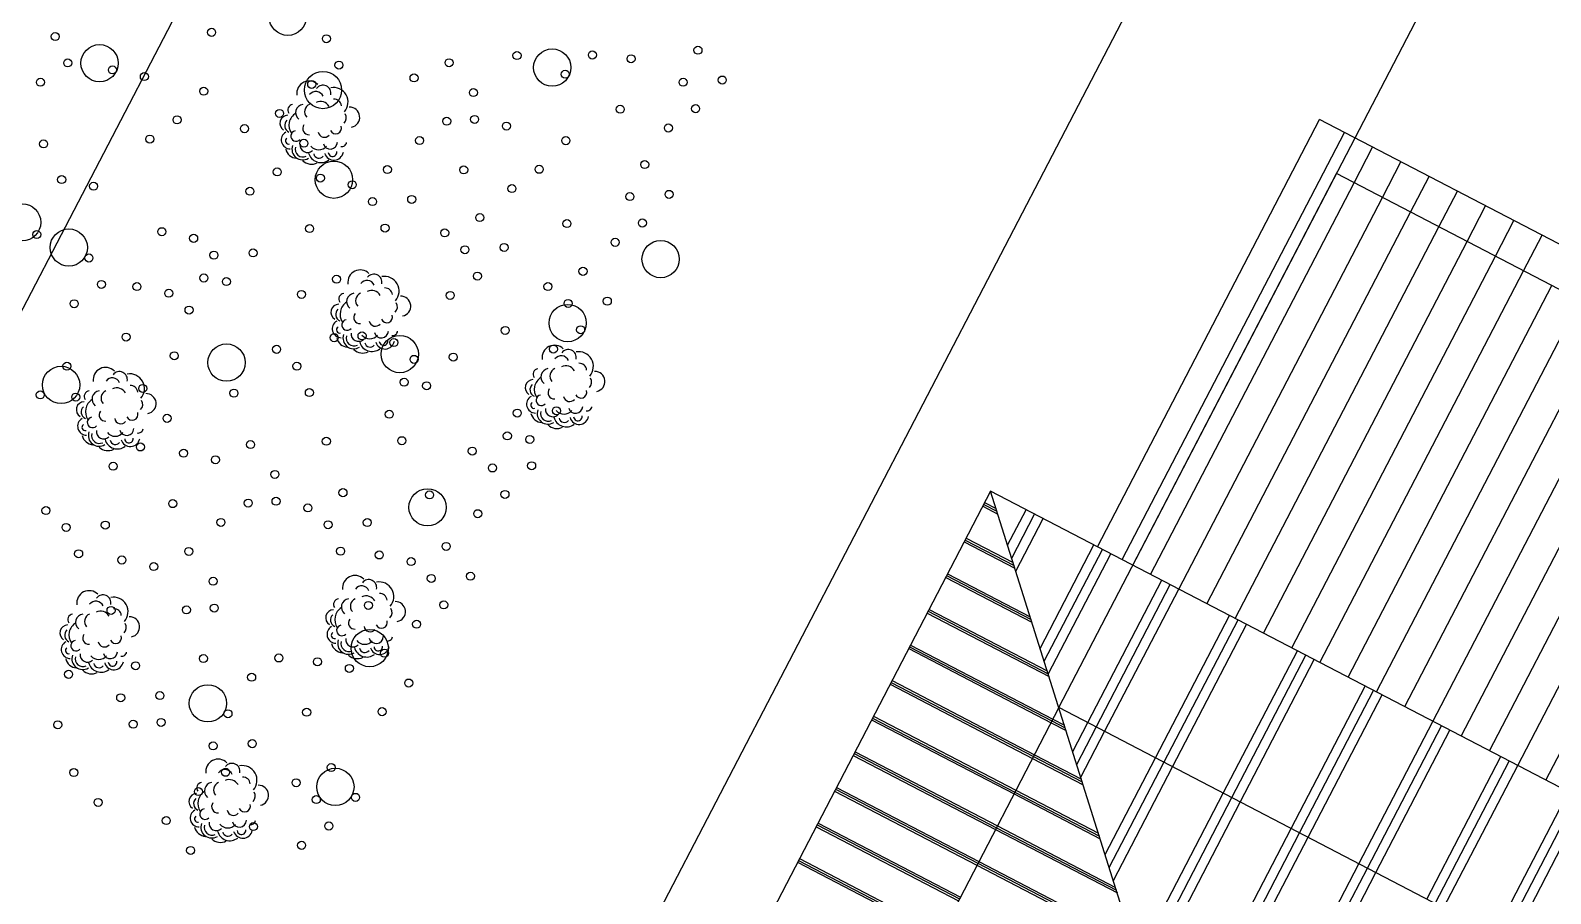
# Model space of a CAD drawing. Extents: x 3907.4 to 3911.57, y -3054.42 to -3053.7.
# Drawn here: x 3907.64938 to 3907.68727, y -3053.9446 to -3053.92309 of the extents above; entities that cross this region are included whole.
import ezdxf

# ---------------------------------------------------------------- set-up
doc = ezdxf.new("R2010")
doc.units = 0
doc.header["$LTSCALE"] = 2
doc.header["$MEASUREMENT"] = 0
doc.linetypes.add('ACAD_ISO03W100', pattern=[30, 12, -18])
for name, color, linetype in [('AĞAÇ', 9, 'CONTINUOUS'), ('MB', 11, 'CONTINUOUS'), ('TERTUVAR', 2, 'CONTINUOUS'), ('ÇATI', 7, 'CONTINUOUS'), ('ÇATI TARAMA', 9, 'CONTINUOUS'), ('ÖLÇÜ İZİ', 9, 'CONTINUOUS')]:
    doc.layers.add(name, color=color, linetype=linetype)

msp = doc.modelspace()

# ---------------------------------------------------------------- linework, layer by layer
at = {"layer": 'AĞAÇ'}
for centre, radius in [((3907.655793400916, -3053.922753848287), 0.0004644959488353916), ((3907.65389268485, -3053.92314066357), 0.0001000721379802699), ((3907.649995010916, -3053.923244663408), 0.0001000721379802699), ((3907.651099794593, -3053.923909510333), 0.0004644959488353916), ((3907.656755386291, -3053.923299267798), 0.0001000721379802699), ((3907.650306979464, -3053.923903021118), 0.0001000721379802699), ((3907.659813675466, -3053.923897848238), 0.0001000721379802699), ((3907.661505822917, -3053.923719066765), 0.0001000721379802699), ((3907.662383824312, -3053.924017909512), 0.0004644959488353916), ((3907.663386144722, -3053.923704931815), 0.0001000721379802699), ((3907.664348683404, -3053.923799702111), 0.0001000721379802699), ((3907.666017281299, -3053.923585241986), 0.0001000721379802699), ((3907.651423098156, -3053.924077675491), 0.0001000721379802699), ((3907.652217311403, -3053.924242738378), 0.0001000721379802699), ((3907.656670218574, -3053.924579199023), 0.0004644959488353916), ((3907.657067354839, -3053.923957625508), 0.0001000721379802699), ((3907.658939290818, -3053.924277371251), 0.0001000721379802699), ((3907.662707127875, -3053.92418607467), 0.0001000721379802699), ((3907.649627962617, -3053.924384163974), 0.0001000721379802699), ((3907.65369776939, -3053.924606902495), 0.0001000721379802699), ((3907.656388337991, -3053.924438768363), 0.0001000721379802699), ((3907.660419748805, -3053.924641535367), 0.0001000721379802699), ((3907.665646619319, -3053.924384620936), 0.0001000721379802699), ((3907.666623354639, -3053.924328929115), 0.0001000721379802699), ((3907.664078266062, -3053.925057113597), 0.0001000721379802699), ((3907.665958587867, -3053.925042978646), 0.0001000721379802699), ((3907.653033002618, -3053.925320952026), 0.0001000721379802699), ((3907.655587349191, -3053.925161320159), 0.0001000721379802699), ((3907.659754982033, -3053.925355584899), 0.0001000721379802699), ((3907.66044875857, -3053.925310559554), 0.0001000721379802699), ((3907.652353985771, -3053.925802094881), 0.0001000721379802699), ((3907.654712964543, -3053.925540843171), 0.0001000721379802699), ((3907.661242971817, -3053.925475622442), 0.0001000721379802699), ((3907.66527957102, -3053.925524121501), 0.0001000721379802699), ((3907.649704817929, -3053.925921459808), 0.0001000721379802699), ((3907.656193422531, -3053.925905007288), 0.0001000721379802699), ((3907.659075965186, -3053.925836727754), 0.0001000721379802699), ((3907.662723429805, -3053.925839786558), 0.0001000721379802699), ((3907.656942329031, -3053.926813238989), 0.0004644959488353916), ((3907.658274976386, -3053.92655927955), 0.0001000721379802699), ((3907.660178341228, -3053.92656797104), 0.0001000721379802699), ((3907.662058663033, -3053.92655383609), 0.0001000721379802699), ((3907.66468979961, -3053.92643414626), 0.0001000721379802699), ((3907.650156169848, -3053.926810163712), 0.0001000721379802699), ((3907.655528655759, -3053.92661905682), 0.0001000721379802699), ((3907.656606378491, -3053.926773739675), 0.0001000721379802699), ((3907.657400591738, -3053.926938802562), 0.0001000721379802699), ((3907.650950383095, -3053.926975226599), 0.0001000721379802699), ((3907.654849638911, -3053.927100199674), 0.0001000721379802699), ((3907.658881049726, -3053.927302966679), 0.0001000721379802699), ((3907.661379646185, -3053.927034978945), 0.0001000721379802699), ((3907.66431913763, -3053.927233525211), 0.0001000721379802699), ((3907.66529587295, -3053.92717783339), 0.0001000721379802699), ((3907.649171140234, -3053.927875245491), 0.0004644959488353916), ((3907.657904314406, -3053.9273586585), 0.0001000721379802699), ((3907.656335961149, -3053.928031151161), 0.0001000721379802699), ((3907.658216282954, -3053.928017016211), 0.0001000721379802699), ((3907.660578657385, -3053.927757530741), 0.0001000721379802699), ((3907.662750784373, -3053.927906017871), 0.0001000721379802699), ((3907.664631106178, -3053.927891882921), 0.0001000721379802699), ((3907.649537045381, -3053.928178369793), 0.0001000721379802699), ((3907.650334117005, -3053.9285027659), 0.0004644959488353916), ((3907.652651822988, -3053.928108268505), 0.0001000721379802699), ((3907.653446036235, -3053.928273331393), 0.0001000721379802699), ((3907.659704272738, -3053.928137053753), 0.0001000721379802699), ((3907.66395208933, -3053.928373025776), 0.0001000721379802699), ((3907.66508624182, -3053.928791694458), 0.0004644959488353916), ((3907.650834981296, -3053.928763288618), 0.0001000721379802699), ((3907.653949758903, -3053.92869318733), 0.0001000721379802699), ((3907.654926494224, -3053.928637495509), 0.0001000721379802699), ((3907.660207995405, -3053.928556909691), 0.0001000721379802699), ((3907.661184730725, -3053.92850121787), 0.0001000721379802699), ((3907.660519963953, -3053.929215267401), 0.0001000721379802699), ((3907.663151100531, -3053.929095577572), 0.0001000721379802699), ((3907.651146949844, -3053.929421646328), 0.0001000721379802699), ((3907.652032698522, -3053.929476474586), 0.0001000721379802699), ((3907.653701296417, -3053.929262014461), 0.0001000721379802699), ((3907.654261727451, -3053.92935154504), 0.0001000721379802699), ((3907.657008048078, -3053.929291767771), 0.0001000721379802699), ((3907.662276715882, -3053.929475100585), 0.0001000721379802699), ((3907.650467932997, -3053.929902789183), 0.0001000721379802699), ((3907.652826911769, -3053.929641537473), 0.0001000721379802699), ((3907.65613366343, -3053.929671290784), 0.0001000721379802699), ((3907.659840947106, -3053.929696410256), 0.0001000721379802699), ((3907.66278043855, -3053.929894956522), 0.0001000721379802699), ((3907.663757173871, -3053.929839264702), 0.0001000721379802699), ((3907.653330634437, -3053.930061393411), 0.0001000721379802699), ((3907.662769103536, -3053.930385149075), 0.0004644959488353916), ((3907.65176228118, -3053.930733886072), 0.0001000721379802699), ((3907.656949354646, -3053.930749504431), 0.0001000721379802699), ((3907.657643131183, -3053.930704479087), 0.0001000721379802699), ((3907.661212085293, -3053.930567449183), 0.0001000721379802699), ((3907.663092407098, -3053.930553314233), 0.0001000721379802699), ((3907.654265185504, -3053.931369534379), 0.0004644959488353916), ((3907.655514538964, -3053.931039496864), 0.0001000721379802699), ((3907.658583773043, -3053.931158794662), 0.0004644959488353916), ((3907.65843734443, -3053.930869541975), 0.0001000721379802699), ((3907.662413390251, -3053.931034457088), 0.0001000721379802699), ((3907.650287244419, -3053.931460532379), 0.0001000721379802699), ((3907.652963586138, -3053.931200893976), 0.0001000721379802699), ((3907.656018261632, -3053.931459352802), 0.0001000721379802699), ((3907.658941067098, -3053.931289397912), 0.0001000721379802699), ((3907.659917802418, -3053.931233706091), 0.0001000721379802699), ((3907.650142321177, -3053.931926285867), 0.0004644959488353916), ((3907.658692604612, -3053.931858225043), 0.0001000721379802699), ((3907.649622477647, -3053.93217458191), 0.0001000721379802699), ((3907.650508226324, -3053.932229410168), 0.0001000721379802699), ((3907.65217682422, -3053.932014950043), 0.0001000721379802699), ((3907.654449908375, -3053.932131845463), 0.0001000721379802699), ((3907.65633023018, -3053.932117710513), 0.0001000721379802699), ((3907.659253035646, -3053.931947755622), 0.0001000721379802699), ((3907.661513510243, -3053.932627444743), 0.0001000721379802699), ((3907.662490245563, -3053.932571752922), 0.0001000721379802699), ((3907.65278289756, -3053.932758637172), 0.0001000721379802699), ((3907.658321942631, -3053.932657603993), 0.0001000721379802699), ((3907.656753589374, -3053.933330096654), 0.0001000721379802699), ((3907.658633911179, -3053.933315961703), 0.0001000721379802699), ((3907.661265047756, -3053.933196271874), 0.0001000721379802699), ((3907.66182547879, -3053.933285802454), 0.0001000721379802699), ((3907.652118130787, -3053.933472686704), 0.0001000721379802699), ((3907.653195853519, -3053.933627369559), 0.0001000721379802699), ((3907.654864451415, -3053.933412909434), 0.0001000721379802699), ((3907.660390663109, -3053.933575794887), 0.0001000721379802699), ((3907.65143911394, -3053.933953829559), 0.0001000721379802699), ((3907.653990066766, -3053.933792432446), 0.0001000721379802699), ((3907.655470524754, -3053.934156596563), 0.0001000721379802699), ((3907.660894385776, -3053.933995650824), 0.0001000721379802699), ((3907.661871121096, -3053.933939959003), 0.0001000721379802699), ((3907.652925436177, -3053.934884781045), 0.0001000721379802699), ((3907.654805757982, -3053.934870646095), 0.0001000721379802699), ((3907.655499534519, -3053.93482562075), 0.0001000721379802699), ((3907.657168132414, -3053.934611160625), 0.0001000721379802699), ((3907.659275622867, -3053.93497694721), 0.0004644959488353916), ((3907.659326032519, -3053.934668143485), 0.0001000721379802699), ((3907.661206354324, -3053.934654008535), 0.0001000721379802699), ((3907.649763740492, -3053.935055904367), 0.0001000721379802699), ((3907.656293747766, -3053.934990683637), 0.0001000721379802699), ((3907.660527337477, -3053.93513515139), 0.0001000721379802699), ((3907.65026746316, -3053.935475760305), 0.0001000721379802699), ((3907.65124419848, -3053.935420068484), 0.0001000721379802699), ((3907.654126741135, -3053.935351788949), 0.0001000721379802699), ((3907.656797470434, -3053.935410539575), 0.0001000721379802699), ((3907.657774205754, -3053.935354847754), 0.0001000721379802699), ((3907.659740575559, -3053.935949207456), 0.0001000721379802699), ((3907.650579431708, -3053.936134118015), 0.0001000721379802699), ((3907.65165715444, -3053.936288800871), 0.0001000721379802699), ((3907.653325752335, -3053.936074340745), 0.0001000721379802699), ((3907.657109438981, -3053.936068897285), 0.0001000721379802699), ((3907.658071977664, -3053.936163667582), 0.0001000721379802699), ((3907.658866190911, -3053.936328730469), 0.0001000721379802699), ((3907.652451367687, -3053.936453863758), 0.0001000721379802699), ((3907.659369913579, -3053.936748586406), 0.0001000721379802699), ((3907.660346648899, -3053.936692894586), 0.0001000721379802699), ((3907.653931825675, -3053.936818027875), 0.0001000721379802699), ((3907.651386737098, -3053.937546212356), 0.0001000721379802699), ((3907.653267058903, -3053.937532077406), 0.0001000721379802699), ((3907.653960835439, -3053.937487052062), 0.0001000721379802699), ((3907.657801560322, -3053.937421079067), 0.0001000721379802699), ((3907.659681882127, -3053.937406944117), 0.0001000721379802699), ((3907.659002865279, -3053.937888086972), 0.0001000721379802699), ((3907.657835048808, -3053.938485548985), 0.0004644959488353916), ((3907.658201876479, -3053.938610638767), 0.0001000721379802699), ((3907.651998270645, -3053.93892324502), 0.0001000721379802699), ((3907.653690418097, -3053.938744463547), 0.0001000721379802699), ((3907.655570739902, -3053.938730328597), 0.0001000721379802699), ((3907.656533278584, -3053.938825098893), 0.0001000721379802699), ((3907.657327491831, -3053.938990161781), 0.0001000721379802699), ((3907.65032967275, -3053.939137705146), 0.0001000721379802699), ((3907.654891723055, -3053.939211471452), 0.0001000721379802699), ((3907.658807949819, -3053.939354325897), 0.0001000721379802699), ((3907.651627608665, -3053.93972262397), 0.0001000721379802699), ((3907.652604343985, -3053.93966693215), 0.0001000721379802699), ((3907.653801087354, -3053.939860973494), 0.0004644959488353916), ((3907.654301951645, -3053.940121496211), 0.0001000721379802699), ((3907.656262861242, -3053.940082510378), 0.0001000721379802699), ((3907.658143183047, -3053.940068375428), 0.0001000721379802699), ((3907.650059255408, -3053.940395116631), 0.0001000721379802699), ((3907.651939577213, -3053.940380981681), 0.0001000721379802699), ((3907.65263335375, -3053.940335956337), 0.0001000721379802699), ((3907.653931289665, -3053.940920875161), 0.0001000721379802699), ((3907.654908024985, -3053.940865183341), 0.0001000721379802699), ((3907.650459571566, -3053.941584676332), 0.0001000721379802699), ((3907.654243258213, -3053.941579232872), 0.0001000721379802699), ((3907.656979603838, -3053.941942707454), 0.0004644959488353916), ((3907.65687439479, -3053.941459543042), 0.0001000721379802699), ((3907.653564241365, -3053.942060375727), 0.0001000721379802699), ((3907.656000010142, -3053.941839066055), 0.0001000721379802699), ((3907.651065644906, -3053.942328363461), 0.0001000721379802699), ((3907.65650373281, -3053.942258921993), 0.0001000721379802699), ((3907.65748046813, -3053.942203230172), 0.0001000721379802699), ((3907.652763252565, -3053.942782927522), 0.0001000721379802699), ((3907.654935379553, -3053.942931414654), 0.0001000721379802699), ((3907.656815701358, -3053.942917279703), 0.0001000721379802699), ((3907.653369325905, -3053.943526614652), 0.0001000721379802699), ((3907.65613668451, -3053.943398422558), 0.0001000721379802699)]:
    msp.add_circle(centre, radius, dxfattribs=at)
for centre, radius, start, end in [((3907.65632625073, -3053.924663253511), 0.0003094116670103084, 45.11680797881602, 187.7408235338476), ((3907.656670134499, -3053.924656226909), 0.0001980328511734703, 347.5561669761594, 143.3249538184178), ((3907.656929222402, -3053.924880190362), 0.0003656888046581909, 318.8205572086777, 100.4559924495788), ((3907.655931044655, -3053.925076796628), 0.0001389694052261718, 97.24934355261665, 214.4635514885483), ((3907.656197831129, -3053.92514369736), 0.0002105438214660191, 99.18744772994528, 230.7731597193785), ((3907.656410359321, -3053.925120305251), 0.0001990227632379078, 112.1141159150394, 222.3320440993422), ((3907.656493904662, -3053.924809751265), 0.0001955067360149458, 22.84383370886233, 143.0831960226933), ((3907.656607197034, -3053.925110852758), 0.0002469334083629648, 29.65891475816037, 115.6342796651291), ((3907.656943262034, -3053.924987233936), 0.000185034679280268, 5.444373686397179, 92.80087285378166), ((3907.655797228015, -3053.925408960625), 0.0002011550260762523, 92.30369889921575, 237.6569083494682), ((3907.655892872772, -3053.925462154376), 0.0001780209691867497, 133.0913398062612, 246.2786646903129), ((3907.656182789614, -3053.925458193189), 0.0003601169209500243, 122.804355152814, 213.5092096902901), ((3907.657072214769, -3053.925274659994), 0.0001806866235834135, 313.389196287789, 33.43289300257914), ((3907.657335548864, -3053.925255896881), 0.0002496885376252501, 280.2879859496285, 92.1143246812234), ((3907.655850196214, -3053.925821109435), 0.0002212149055559206, 119.3489485146218, 270.8224596853725), ((3907.656000456462, -3053.925724199786), 0.0001313508066695473, 100.2516676997055, 317.3903709031694), ((3907.656318711538, -3053.925536781623), 0.0001544205480732111, 142.2224549871306, 274.9762412962179), ((3907.656705762427, -3053.925600702448), 0.0001559847544491089, 189.7136952562991, 319.5207573571072), ((3907.656987132417, -3053.925523818345), 0.0001456641417366959, 204.4694208799822, 17.18921490367509), ((3907.655815412859, -3053.925845892662), 8.013358338536018e-05, 122.0406174923756, 286.1060860343674), ((3907.65603574758, -3053.92597602884), 0.0003046467591678657, 194.0945019372329, 265.1860136335939), ((3907.656163993123, -3053.926050950557), 0.0002683113240369809, 160.4403446640435, 302.146157212067), ((3907.656171904785, -3053.926052560668), 0.0001946285006241889, 164.1382105099555, 295.1423051659904), ((3907.656282202895, -3053.925951186068), 0.0001833145474164043, 172.1569973619436, 312.8809421640804), ((3907.656564738877, -3053.925816402264), 0.000252676450929245, 219.5309362564454, 319.9531196744842), ((3907.656852815856, -3053.92587184205), 0.000177130069039274, 194.7205401091022, 358.7860087780844), ((3907.657137547589, -3053.925864840385), 0.0001231478391974681, 258.4378733815564, 351.2151771453522), ((3907.656384811972, -3053.926113097576), 0.0003139633966505982, 225.9030985080581, 296.9946102872653), ((3907.656619785732, -3053.926069283556), 0.0003172083888956524, 194.288256780723, 307.858366639897), ((3907.65657199377, -3053.926141734934), 0.0001340991760199951, 192.1299112184157, 321.2150779571227), ((3907.656942141119, -3053.926085334471), 0.0002397413814864917, 197.0661653192172, 349.16420799576), ((3907.656908730918, -3053.926125948143), 0.0001075664191958266, 184.8432300592608, 7.007384399805717), ((3907.657598398653, -3053.929370367751), 0.0003094116670103084, 45.11680797881602, 187.7408235338476), ((3907.657766052585, -3053.929516865505), 0.0001955067360149458, 22.84383370886233, 143.0831960226933), ((3907.657942282422, -3053.929363341148), 0.0001980328511734703, 347.5561669761594, 143.3249538184178), ((3907.658201370325, -3053.929587304602), 0.0003656888046581909, 318.8205572086777, 100.4559924495788), ((3907.658215409956, -3053.929694348175), 0.000185034679280268, 5.444373686397179, 92.80087285378166), ((3907.657203192578, -3053.929783910868), 0.0001389694052261718, 97.24934355261665, 214.4635514885483), ((3907.657454937536, -3053.930165307429), 0.0003601169209500243, 122.804355152814, 213.5092096902901), ((3907.657469979052, -3053.929850811599), 0.0002105438214660191, 99.18744772994528, 230.7731597193785), ((3907.657682507244, -3053.92982741949), 0.0001990227632379078, 112.1141159150394, 222.3320440993422), ((3907.657879344957, -3053.929817966998), 0.0002469334083629648, 29.65891475816037, 115.6342796651291), ((3907.658344362692, -3053.929981774234), 0.0001806866235834135, 313.389196287789, 33.43289300257914), ((3907.658607696787, -3053.92996301112), 0.0002496885376252501, 280.2879859496285, 92.1143246812234), ((3907.657069375938, -3053.930116074865), 0.0002011550260762523, 92.30369889921575, 237.6569083494682), ((3907.657165020695, -3053.930169268615), 0.0001780209691867497, 133.0913398062612, 246.2786646903129), ((3907.657590859461, -3053.930243895863), 0.0001544205480732111, 142.2224549871306, 274.9762412962179), ((3907.65825928034, -3053.930230932585), 0.0001456641417366959, 204.4694208799822, 17.18921490367509), ((3907.657122344136, -3053.930528223675), 0.0002212149055559206, 119.3489485146218, 270.8224596853725), ((3907.657087560782, -3053.930553006901), 8.013358338536018e-05, 122.0406174923756, 286.1060860343674), ((3907.657272604385, -3053.930431314026), 0.0001313508066695473, 100.2516676997055, 317.3903709031694), ((3907.657554350818, -3053.930658300308), 0.0001833145474164043, 172.1569973619436, 312.8809421640804), ((3907.657977910349, -3053.930307816688), 0.0001559847544491089, 189.7136952562991, 319.5207573571072), ((3907.658124963779, -3053.93057895629), 0.000177130069039274, 194.7205401091022, 358.7860087780844), ((3907.658409695512, -3053.930571954624), 0.0001231478391974681, 258.4378733815564, 351.2151771453522), ((3907.657307895503, -3053.930683143079), 0.0003046467591678657, 194.0945019372329, 265.1860136335939), ((3907.657436141046, -3053.930758064796), 0.0002683113240369809, 160.4403446640435, 302.146157212067), ((3907.657444052707, -3053.930759674908), 0.0001946285006241889, 164.1382105099555, 295.1423051659904), ((3907.657891933655, -3053.930776397795), 0.0003172083888956524, 194.288256780723, 307.858366639897), ((3907.657836886799, -3053.930523516503), 0.000252676450929245, 219.5309362564454, 319.9531196744842), ((3907.657844141693, -3053.930848849173), 0.0001340991760199951, 192.1299112184157, 321.2150779571227), ((3907.658214289042, -3053.930792448711), 0.0002397413814864917, 197.0661653192172, 349.16420799576), ((3907.658180878841, -3053.930833062383), 0.0001075664191958266, 184.8432300592608, 7.007384399805717), ((3907.662440703881, -3053.931248388244), 0.0003094116670103084, 45.11680797881602, 187.7408235338476), ((3907.657656959895, -3053.930820211816), 0.0003139633966505982, 225.9030985080581, 296.9946102872653), ((3907.662608357813, -3053.931394885998), 0.0001955067360149458, 22.84383370886233, 143.0831960226933), ((3907.66278458765, -3053.931241361641), 0.0001980328511734703, 347.5561669761594, 143.3249538184178), ((3907.663043675553, -3053.931465325094), 0.0003656888046581909, 318.8205572086777, 100.4559924495788), ((3907.663057715185, -3053.931572368668), 0.000185034679280268, 5.444373686397179, 92.80087285378166), ((3907.651251686473, -3053.931799812027), 0.0003094116670103084, 45.11680797881602, 187.7408235338476), ((3907.651419340405, -3053.931946309781), 0.0001955067360149458, 22.84383370886233, 143.0831960226933), ((3907.651595570243, -3053.931792785424), 0.0001980328511734703, 347.5561669761594, 143.3249538184178), ((3907.651854658145, -3053.932016748878), 0.0003656888046581909, 318.8205572086777, 100.4559924495788), ((3907.662045497806, -3053.93166193136), 0.0001389694052261718, 97.24934355261665, 214.4635514885483), ((3907.662297242765, -3053.932043327921), 0.0003601169209500243, 122.804355152814, 213.5092096902901), ((3907.66231228428, -3053.931728832092), 0.0002105438214660191, 99.18744772994528, 230.7731597193785), ((3907.662524812472, -3053.931705439983), 0.0001990227632379078, 112.1141159150394, 222.3320440993422), ((3907.662721650186, -3053.93169598749), 0.0002469334083629648, 29.65891475816037, 115.6342796651291), ((3907.663186667921, -3053.931859794727), 0.0001806866235834135, 313.389196287789, 33.43289300257914), ((3907.663450002015, -3053.931841031613), 0.0002496885376252501, 280.2879859496285, 92.1143246812234), ((3907.650856480398, -3053.932213355144), 0.0001389694052261718, 97.24934355261665, 214.4635514885483), ((3907.651123266873, -3053.932280255875), 0.0002105438214660191, 99.18744772994528, 230.7731597193785), ((3907.651335795065, -3053.932256863766), 0.0001990227632379078, 112.1141159150394, 222.3320440993422), ((3907.651532632778, -3053.932247411274), 0.0002469334083629648, 29.65891475816037, 115.6342796651291), ((3907.651868697777, -3053.932123792451), 0.000185034679280268, 5.444373686397179, 92.80087285378166), ((3907.652260984608, -3053.932392455396), 0.0002496885376252501, 280.2879859496285, 92.1143246812234), ((3907.661911681167, -3053.931994095357), 0.0002011550260762523, 92.30369889921575, 237.6569083494682), ((3907.662007325923, -3053.932047289108), 0.0001780209691867497, 133.0913398062612, 246.2786646903129), ((3907.66243316469, -3053.932121916355), 0.0001544205480732111, 142.2224549871306, 274.9762412962179), ((3907.663101585568, -3053.932108953078), 0.0001456641417366959, 204.4694208799822, 17.18921490367509), ((3907.650722663759, -3053.932545519141), 0.0002011550260762523, 92.30369889921575, 237.6569083494682), ((3907.650818308515, -3053.932598712891), 0.0001780209691867497, 133.0913398062612, 246.2786646903129), ((3907.651108225357, -3053.932594751705), 0.0003601169209500243, 122.804355152814, 213.5092096902901), ((3907.651997650513, -3053.93241121851), 0.0001806866235834135, 313.389196287789, 33.43289300257914), ((3907.661964649365, -3053.932406244167), 0.0002212149055559206, 119.3489485146218, 270.8224596853725), ((3907.661929866011, -3053.932431027394), 8.013358338536018e-05, 122.0406174923756, 286.1060860343674), ((3907.662114909613, -3053.932309334518), 0.0001313508066695473, 100.2516676997055, 317.3903709031694), ((3907.662278446274, -3053.932636085289), 0.0002683113240369809, 160.4403446640435, 302.146157212067), ((3907.662396656047, -3053.9325363208), 0.0001833145474164043, 172.1569973619436, 312.8809421640804), ((3907.662820215578, -3053.93218583718), 0.0001559847544491089, 189.7136952562991, 319.5207573571072), ((3907.662967269008, -3053.932456976782), 0.000177130069039274, 194.7205401091022, 358.7860087780844), ((3907.663252000741, -3053.932449975117), 0.0001231478391974681, 258.4378733815564, 351.2151771453522), ((3907.650775631957, -3053.932957667951), 0.0002212149055559206, 119.3489485146218, 270.8224596853725), ((3907.650740848603, -3053.932982451177), 8.013358338536018e-05, 122.0406174923756, 286.1060860343674), ((3907.650925892206, -3053.932860758302), 0.0001313508066695473, 100.2516676997055, 317.3903709031694), ((3907.651244147282, -3053.932673340139), 0.0001544205480732111, 142.2224549871306, 274.9762412962179), ((3907.65163119817, -3053.932737260964), 0.0001559847544491089, 189.7136952562991, 319.5207573571072), ((3907.651912568161, -3053.932660376861), 0.0001456641417366959, 204.4694208799822, 17.18921490367509), ((3907.662150200732, -3053.932561163572), 0.0003046467591678657, 194.0945019372329, 265.1860136335939), ((3907.662286357936, -3053.9326376954), 0.0001946285006241889, 164.1382105099555, 295.1423051659904), ((3907.662499265123, -3053.932698232308), 0.0003139633966505982, 225.9030985080581, 296.9946102872653), ((3907.662734238883, -3053.932654418288), 0.0003172083888956524, 194.288256780723, 307.858366639897), ((3907.662679192028, -3053.932401536996), 0.000252676450929245, 219.5309362564454, 319.9531196744842), ((3907.662686446921, -3053.932726869666), 0.0001340991760199951, 192.1299112184157, 321.2150779571227), ((3907.663056594271, -3053.932670469203), 0.0002397413814864917, 197.0661653192172, 349.16420799576), ((3907.66302318407, -3053.932711082875), 0.0001075664191958266, 184.8432300592608, 7.007384399805717), ((3907.650961183324, -3053.933112587355), 0.0003046467591678657, 194.0945019372329, 265.1860136335939), ((3907.651089428867, -3053.933187509073), 0.0002683113240369809, 160.4403446640435, 302.146157212067), ((3907.651097340528, -3053.933189119184), 0.0001946285006241889, 164.1382105099555, 295.1423051659904), ((3907.651207638639, -3053.933087744584), 0.0001833145474164043, 172.1569973619436, 312.8809421640804), ((3907.651545221475, -3053.933205842071), 0.0003172083888956524, 194.288256780723, 307.858366639897), ((3907.65149017462, -3053.932952960779), 0.000252676450929245, 219.5309362564454, 319.9531196744842), ((3907.6517782516, -3053.933008400566), 0.000177130069039274, 194.7205401091022, 358.7860087780844), ((3907.651867576863, -3053.933221892987), 0.0002397413814864917, 197.0661653192172, 349.16420799576), ((3907.651834166662, -3053.933262506659), 0.0001075664191958266, 184.8432300592608, 7.007384399805717), ((3907.652062983333, -3053.933001398901), 0.0001231478391974681, 258.4378733815564, 351.2151771453522), ((3907.651310247716, -3053.933249656092), 0.0003139633966505982, 225.9030985080581, 296.9946102872653), ((3907.651497429514, -3053.933278293449), 0.0001340991760199951, 192.1299112184157, 321.2150779571227), ((3907.657467012716, -3053.936983272491), 0.0003094116670103084, 45.11680797881602, 187.7408235338476), ((3907.650842284313, -3053.937362720915), 0.0003094116670103084, 45.11680797881602, 187.7408235338476), ((3907.657634666648, -3053.937129770245), 0.0001955067360149458, 22.84383370886233, 143.0831960226933), ((3907.657810896485, -3053.936976245888), 0.0001980328511734703, 347.5561669761594, 143.3249538184178), ((3907.658069984387, -3053.937200209341), 0.0003656888046581909, 318.8205572086777, 100.4559924495788), ((3907.651009938245, -3053.937509218669), 0.0001955067360149458, 22.84383370886233, 143.0831960226933), ((3907.651186168081, -3053.937355694312), 0.0001980328511734703, 347.5561669761594, 143.3249538184178), ((3907.651445255985, -3053.937579657766), 0.0003656888046581909, 318.8205572086777, 100.4559924495788), ((3907.65707180664, -3053.937396815607), 0.0001389694052261718, 97.24934355261665, 214.4635514885483), ((3907.657338593115, -3053.937463716339), 0.0002105438214660191, 99.18744772994528, 230.7731597193785), ((3907.657551121307, -3053.93744032423), 0.0001990227632379078, 112.1141159150394, 222.3320440993422), ((3907.65774795902, -3053.937430871737), 0.0002469334083629648, 29.65891475816037, 115.6342796651291), ((3907.658084024019, -3053.937307252915), 0.000185034679280268, 5.444373686397179, 92.80087285378166), ((3907.65847631085, -3053.93757591586), 0.0002496885376252501, 280.2879859496285, 92.1143246812234), ((3907.650447078237, -3053.937776264032), 0.0001389694052261718, 97.24934355261665, 214.4635514885483), ((3907.650713864712, -3053.937843164763), 0.0002105438214660191, 99.18744772994528, 230.7731597193785), ((3907.650926392904, -3053.937819772654), 0.0001990227632379078, 112.1141159150394, 222.3320440993422), ((3907.651123230617, -3053.937810320162), 0.0002469334083629648, 29.65891475816037, 115.6342796651291), ((3907.651459295616, -3053.937686701339), 0.000185034679280268, 5.444373686397179, 92.80087285378166), ((3907.651851582447, -3053.937955364284), 0.0002496885376252501, 280.2879859496285, 92.1143246812234), ((3907.656937990001, -3053.937728979604), 0.0002011550260762523, 92.30369889921575, 237.6569083494682), ((3907.657033634757, -3053.937782173355), 0.0001780209691867497, 133.0913398062612, 246.2786646903129), ((3907.657323551599, -3053.937778212168), 0.0003601169209500243, 122.804355152814, 213.5092096902901), ((3907.657459473524, -3053.937856800602), 0.0001544205480732111, 142.2224549871306, 274.9762412962179), ((3907.658127894403, -3053.937843837325), 0.0001456641417366959, 204.4694208799822, 17.18921490367509), ((3907.658212976755, -3053.937594678974), 0.0001806866235834135, 313.389196287789, 33.43289300257914), ((3907.650313261598, -3053.938108428029), 0.0002011550260762523, 92.30369889921575, 237.6569083494682), ((3907.650408906355, -3053.938161621779), 0.0001780209691867497, 133.0913398062612, 246.2786646903129), ((3907.650698823197, -3053.938157660593), 0.0003601169209500243, 122.804355152814, 213.5092096902901), ((3907.650834745121, -3053.938236249026), 0.0001544205480732111, 142.2224549871306, 274.9762412962179), ((3907.651503166, -3053.938223285749), 0.0001456641417366959, 204.4694208799822, 17.18921490367509), ((3907.651588248352, -3053.937974127398), 0.0001806866235834135, 313.389196287789, 33.43289300257914), ((3907.656990958199, -3053.938141128414), 0.0002212149055559206, 119.3489485146218, 270.8224596853725), ((3907.656956174845, -3053.938165911641), 8.013358338536018e-05, 122.0406174923756, 286.1060860343674), ((3907.657141218448, -3053.938044218765), 0.0001313508066695473, 100.2516676997055, 317.3903709031694), ((3907.657846524412, -3053.937920721428), 0.0001559847544491089, 189.7136952562991, 319.5207573571072), ((3907.657993577842, -3053.938191861029), 0.000177130069039274, 194.7205401091022, 358.7860087780844), ((3907.658278309575, -3053.938184859364), 0.0001231478391974681, 258.4378733815564, 351.2151771453522), ((3907.650366229796, -3053.938520576839), 0.0002212149055559206, 119.3489485146218, 270.8224596853725), ((3907.650331446442, -3053.938545360065), 8.013358338536018e-05, 122.0406174923756, 286.1060860343674), ((3907.650516490045, -3053.938423667189), 0.0001313508066695473, 100.2516676997055, 317.3903709031694), ((3907.651221796009, -3053.938300169852), 0.0001559847544491089, 189.7136952562991, 319.5207573571072), ((3907.651368849439, -3053.938571309453), 0.000177130069039274, 194.7205401091022, 358.7860087780844), ((3907.651653581172, -3053.938564307789), 0.0001231478391974681, 258.4378733815564, 351.2151771453522), ((3907.657176509566, -3053.938296047819), 0.0003046467591678657, 194.0945019372329, 265.1860136335939), ((3907.657304755109, -3053.938370969536), 0.0002683113240369809, 160.4403446640435, 302.146157212067), ((3907.65731266677, -3053.938372579647), 0.0001946285006241889, 164.1382105099555, 295.1423051659904), ((3907.657422964881, -3053.938271205047), 0.0001833145474164043, 172.1569973619436, 312.8809421640804), ((3907.657760547718, -3053.938389302535), 0.0003172083888956524, 194.288256780723, 307.858366639897), ((3907.657705500862, -3053.938136421243), 0.000252676450929245, 219.5309362564454, 319.9531196744842), ((3907.657712755756, -3053.938461753913), 0.0001340991760199951, 192.1299112184157, 321.2150779571227), ((3907.658082903105, -3053.93840535345), 0.0002397413814864917, 197.0661653192172, 349.16420799576), ((3907.658049492904, -3053.938445967122), 0.0001075664191958266, 184.8432300592608, 7.007384399805717), ((3907.650551781163, -3053.938675496243), 0.0003046467591678657, 194.0945019372329, 265.1860136335939), ((3907.650680026706, -3053.938750417961), 0.0002683113240369809, 160.4403446640435, 302.146157212067), ((3907.650687938367, -3053.938752028072), 0.0001946285006241889, 164.1382105099555, 295.1423051659904), ((3907.650798236478, -3053.938650653472), 0.0001833145474164043, 172.1569973619436, 312.8809421640804), ((3907.651135819315, -3053.938768750959), 0.0003172083888956524, 194.288256780723, 307.858366639897), ((3907.651080772459, -3053.938515869667), 0.000252676450929245, 219.5309362564454, 319.9531196744842), ((3907.651088027353, -3053.938841202337), 0.0001340991760199951, 192.1299112184157, 321.2150779571227), ((3907.651458174702, -3053.938784801875), 0.0002397413814864917, 197.0661653192172, 349.16420799576), ((3907.651424764501, -3053.938825415546), 0.0001075664191958266, 184.8432300592608, 7.007384399805717), ((3907.657525573958, -3053.938433116555), 0.0003139633966505982, 225.9030985080581, 296.9946102872653), ((3907.650900845555, -3053.93881256498), 0.0003139633966505982, 225.9030985080581, 296.9946102872653), ((3907.654056435685, -3053.941560358253), 0.0003094116670103084, 45.11680797881602, 187.7408235338476), ((3907.654224089617, -3053.941706856007), 0.0001955067360149458, 22.84383370886233, 143.0831960226933), ((3907.654400319454, -3053.941553331651), 0.0001980328511734703, 347.5561669761594, 143.3249538184178), ((3907.654659407357, -3053.941777295104), 0.0003656888046581909, 318.8205572086777, 100.4559924495788), ((3907.65366122961, -3053.94197390137), 0.0001389694052261718, 97.24934355261665, 214.4635514885483), ((3907.653928016084, -3053.942040802101), 0.0002105438214660191, 99.18744772994528, 230.7731597193785), ((3907.654140544276, -3053.942017409993), 0.0001990227632379078, 112.1141159150394, 222.3320440993422), ((3907.65433738199, -3053.9420079575), 0.0002469334083629648, 29.65891475816037, 115.6342796651291), ((3907.654673446988, -3053.941884338677), 0.000185034679280268, 5.444373686397179, 92.80087285378166), ((3907.655065733819, -3053.942153001623), 0.0002496885376252501, 280.2879859496285, 92.1143246812234), ((3907.65352741297, -3053.942306065367), 0.0002011550260762523, 92.30369889921575, 237.6569083494682), ((3907.653623057727, -3053.942359259117), 0.0001780209691867497, 133.0913398062612, 246.2786646903129), ((3907.653912974569, -3053.942355297931), 0.0003601169209500243, 122.804355152814, 213.5092096902901), ((3907.654048896494, -3053.942433886365), 0.0001544205480732111, 142.2224549871306, 274.9762412962179), ((3907.654717317372, -3053.942420923087), 0.0001456641417366959, 204.4694208799822, 17.18921490367509), ((3907.654802399724, -3053.942171764736), 0.0001806866235834135, 313.389196287789, 33.43289300257914), ((3907.653580381169, -3053.942718214177), 0.0002212149055559206, 119.3489485146218, 270.8224596853725), ((3907.653545597814, -3053.942742997403), 8.013358338536018e-05, 122.0406174923756, 286.1060860343674), ((3907.653730641417, -3053.942621304528), 0.0001313508066695473, 100.2516676997055, 317.3903709031694), ((3907.654435947381, -3053.942497807191), 0.0001559847544491089, 189.7136952562991, 319.5207573571072), ((3907.654583000811, -3053.942768946792), 0.000177130069039274, 194.7205401091022, 358.7860087780844), ((3907.653765932535, -3053.942873133582), 0.0003046467591678657, 194.0945019372329, 265.1860136335939), ((3907.653894178078, -3053.942948055299), 0.0002683113240369809, 160.4403446640435, 302.146157212067), ((3907.65390208974, -3053.94294966541), 0.0001946285006241889, 164.1382105099555, 295.1423051659904), ((3907.654012387851, -3053.94284829081), 0.0001833145474164043, 172.1569973619436, 312.8809421640804), ((3907.654349970687, -3053.942966388297), 0.0003172083888956524, 194.288256780723, 307.858366639897), ((3907.654294923832, -3053.942713507005), 0.000252676450929245, 219.5309362564454, 319.9531196744842), ((3907.654302178725, -3053.943038839676), 0.0001340991760199951, 192.1299112184157, 321.2150779571227), ((3907.654672326074, -3053.942982439213), 0.0002397413814864917, 197.0661653192172, 349.16420799576), ((3907.654638915873, -3053.943023052885), 0.0001075664191958266, 184.8432300592608, 7.007384399805717), ((3907.654867732545, -3053.942761945127), 0.0001231478391974681, 258.4378733815564, 351.2151771453522), ((3907.654114996927, -3053.943010202318), 0.0003139633966505982, 225.9030985080581, 296.9946102872653)]:
    msp.add_arc(centre, radius, start, end, dxfattribs=at)
at = {"layer": 'MB', "color": 2, "linetype": 'ACAD_ISO03W100', "ltscale": 0.4}
for p in [(3907.676859286444, -3053.936419478815), (3907.69258125443, -3053.932198137485)]:
    msp.add_line(p, (3907.681935290484, -3053.926660678532), dxfattribs=at)
at = {"layer": 'MB', "linetype": 'ACAD_ISO03W100', "ltscale": 0.4}
for p, q in [((3907.675013466793, -3053.939968133464), (3907.660708364497, -3053.967470206991)), ((3907.689208085388, -3053.947351412069), (3907.675013466793, -3053.939968133464))]:
    msp.add_line(p, q, dxfattribs=at)
at = {"layer": 'TERTUVAR'}
msp.add_line((3907.694396195735, -3053.888618256943), (3907.65955634982, -3053.955599113437), dxfattribs=at)
at = {"layer": 'ÇATI', "color": 11, "ltscale": 0.5}
for p in [(3907.675972122782, -3053.935958023902), (3907.693042709343, -3053.931310973823)]:
    msp.add_line(p, (3907.681509581735, -3053.925312059956), dxfattribs=at)
at = {"layer": 'ÇATI', "ltscale": 0.5}
for p, q in [((3907.673310631795, -3053.934573659164), (3907.655313890197, -3053.969173041989)), ((3907.68750525039, -3053.941956937769), (3907.673310631795, -3053.934573659164)), ((3907.681611952408, -3053.960871721376), (3907.673310631795, -3053.934573659164))]:
    msp.add_line(p, q, dxfattribs=at)
at = {"layer": 'ÇATI TARAMA'}
for p, q in [((3907.676591778821, -3053.93628033571), (3907.682129237774, -3053.925634371764)), ((3907.682371969018, -3053.926887815263), (3907.682833423931, -3053.926000651601)), ((3907.683076155175, -3053.9272540951), (3907.683537610088, -3053.926366931438)), ((3907.683780341332, -3053.927620374937), (3907.684241796245, -3053.926733211275)), ((3907.677295964977, -3053.936646615547), (3907.682371969018, -3053.926887815263)), ((3907.684484527489, -3053.927986654774), (3907.684945982402, -3053.927099491112)), ((3907.678000151135, -3053.937012895384), (3907.683076155175, -3053.9272540951)), ((3907.678704337291, -3053.937379175221), (3907.683780341332, -3053.927620374937)), ((3907.685188713646, -3053.928352934611), (3907.685650168558, -3053.927465770949)), ((3907.679408523448, -3053.937745455058), (3907.684484527489, -3053.927986654774)), ((3907.685892899803, -3053.928719214448), (3907.686354354715, -3053.927832050786)), ((3907.680112709605, -3053.938111734895), (3907.685188713646, -3053.928352934611)), ((3907.686597085959, -3053.929085494286), (3907.687058540872, -3053.928198330623)), ((3907.680816895762, -3053.938478014732), (3907.685892899803, -3053.928719214448)), ((3907.681521081919, -3053.938844294569), (3907.686597085959, -3053.929085494286)), ((3907.682225268075, -3053.939210574406), (3907.687301272116, -3053.929451774122)), ((3907.682929454233, -3053.939576854243), (3907.688005458273, -3053.929818053959)), ((3907.683633640389, -3053.93994313408), (3907.68870964443, -3053.930184333796)), ((3907.684337826546, -3053.940309413917), (3907.689413830587, -3053.930550613633)), ((3907.685042012703, -3053.940675693754), (3907.690118016744, -3053.930916893471)), ((3907.68574619886, -3053.941041973591), (3907.690822202901, -3053.931283173307)), ((3907.686450385017, -3053.941408253429), (3907.691526389057, -3053.931649453144)), ((3907.687154571173, -3053.941774533265), (3907.692230575214, -3053.932015732982)), ((3907.67311520677, -3053.934949370802), (3907.673490918408, -3053.935144795827)), ((3907.673138863368, -3053.934903890142), (3907.673469094346, -3053.93507565857)), ((3907.673162519965, -3053.934858409483), (3907.673447270284, -3053.935006521313)), ((3907.673736220788, -3053.935921898356), (3907.674197545888, -3053.935034984264)), ((3907.673837592683, -3053.936243038155), (3907.674408801734, -3053.935144868216)), ((3907.67393896458, -3053.936564177953), (3907.674620057582, -3053.935254752166)), ((3907.672653751858, -3053.935836534464), (3907.673916627157, -3053.936493414402)), ((3907.672677408455, -3053.935791053805), (3907.673894803095, -3053.936424277145)), ((3907.672701065052, -3053.935745573145), (3907.673872979033, -3053.936355139888)), ((3907.674547195955, -3053.938491016742), (3907.675887592664, -3053.935914055873)), ((3907.674648567851, -3053.93881215654), (3907.676098848511, -3053.936023939824)), ((3907.674749939747, -3053.939133296338), (3907.676310104358, -3053.936133823775)), ((3907.672215953542, -3053.936678217467), (3907.674320511845, -3053.93777289572)), ((3907.67223961014, -3053.936632736807), (3907.674298687783, -3053.937703758463)), ((3907.672192296945, -3053.936723698126), (3907.674342335907, -3053.937842032977)), ((3907.675731819789, -3053.94034178213), (3907.677577639441, -3053.936793127482)), ((3907.675943075636, -3053.940451666082), (3907.677788895287, -3053.936903011433)), ((3907.676154331483, -3053.940561550033), (3907.678000151135, -3053.937012895384)), ((3907.671730842032, -3053.937610861788), (3907.674768044656, -3053.939190651552)), ((3907.67175449863, -3053.937565381129), (3907.674746220594, -3053.939121514295)), ((3907.671778155227, -3053.937519900469), (3907.674724396532, -3053.939052377038)), ((3907.677421866566, -3053.941220853739), (3907.679267686217, -3053.937672199091)), ((3907.677633122413, -3053.94133073769), (3907.679478942064, -3053.937782083042)), ((3907.67784437826, -3053.941440621642), (3907.679690197911, -3053.937891966993)), ((3907.671269387119, -3053.93849802545), (3907.674818041768, -3053.940343845102)), ((3907.671293043717, -3053.938452544791), (3907.674841698366, -3053.940298364442)), ((3907.671316700314, -3053.938407064131), (3907.674865354963, -3053.940252883783)), ((3907.679111913342, -3053.942099925348), (3907.680957732993, -3053.938551270699)), ((3907.679323169189, -3053.9422098093), (3907.68116898884, -3053.938661154651)), ((3907.679534425036, -3053.94231969325), (3907.681380244687, -3053.938771038602)), ((3907.670831588804, -3053.939339708453), (3907.674380243453, -3053.941185528104)), ((3907.670855245402, -3053.939294227794), (3907.67440390005, -3053.941140047445)), ((3907.670807932206, -3053.939385189113), (3907.674356586855, -3053.941231008764)), ((3907.680801960119, -3053.942978996957), (3907.68264777977, -3053.939430342308)), ((3907.681013215966, -3053.943088880908), (3907.682859035617, -3053.939540226259)), ((3907.681224471813, -3053.94319876486), (3907.683070291464, -3053.939650110211)), ((3907.670346477294, -3053.940272352775), (3907.673895131942, -3053.942118172426)), ((3907.670370133891, -3053.940226872116), (3907.67391878854, -3053.942072691766)), ((3907.670393790489, -3053.940181391456), (3907.673942445138, -3053.942027211107)), ((3907.674818041768, -3053.940343845102), (3907.675193753405, -3053.940539270127)), ((3907.674841698366, -3053.940298364442), (3907.675171929343, -3053.940470132869)), ((3907.674865354963, -3053.940252883783), (3907.675150105281, -3053.940400995612)), ((3907.675358171123, -3053.941060135127), (3907.675731819789, -3053.94034178213)), ((3907.675459543019, -3053.941381274925), (3907.675943075636, -3053.940451666082)), ((3907.682492006895, -3053.943858068566), (3907.684337826546, -3053.940309413917)), ((3907.682703262742, -3053.943967952517), (3907.684549082393, -3053.940419297868)), ((3907.675560914915, -3053.941702414723), (3907.676154331483, -3053.940561550033)), ((3907.682914518589, -3053.944077836468), (3907.68476033824, -3053.940529181819)), ((3907.669885022381, -3053.941159516437), (3907.67343367703, -3053.943005336088)), ((3907.669908678979, -3053.941114035777), (3907.673457333627, -3053.942959855428)), ((3907.669932335576, -3053.941068555118), (3907.673480990225, -3053.942914374769)), ((3907.674356586855, -3053.941231008764), (3907.675619462155, -3053.941887888702)), ((3907.674380243453, -3053.941185528104), (3907.675597638093, -3053.941818751445)), ((3907.67440390005, -3053.941140047445), (3907.675575814031, -3053.941749614187)), ((3907.67616914629, -3053.943629253512), (3907.677421866566, -3053.941220853739)), ((3907.684182053672, -3053.944737140175), (3907.686027873322, -3053.941188485526)), ((3907.676270518186, -3053.94395039331), (3907.677633122413, -3053.94133073769)), ((3907.676371890082, -3053.944271533109), (3907.67784437826, -3053.941440621642)), ((3907.684393309518, -3053.944847024126), (3907.68623912917, -3053.941298369477)), ((3907.684604565366, -3053.944956908077), (3907.686450385017, -3053.941408253429)), ((3907.669447224066, -3053.94200119944), (3907.672995878714, -3053.943847019091)), ((3907.669470880663, -3053.94195571878), (3907.673019535312, -3053.943801538431)), ((3907.669423567468, -3053.942046680099), (3907.672972222117, -3053.94389249975)), ((3907.673895131942, -3053.942118172426), (3907.676045170904, -3053.943236507277)), ((3907.67391878854, -3053.942072691766), (3907.676023346842, -3053.94316737002)), ((3907.673942445138, -3053.942027211107), (3907.67600152278, -3053.943098232762)), ((3907.676980121458, -3053.946198371897), (3907.679111913342, -3053.942099925348)), ((3907.677081493354, -3053.946519511696), (3907.679323169189, -3053.9422098093)), ((3907.67718286525, -3053.946840651494), (3907.679534425036, -3053.94231969325)), ((3907.685872100448, -3053.945616211784), (3907.687607300733, -3053.942280226844)), ((3907.686083356295, -3053.945726095735), (3907.687708672629, -3053.942601366642)), ((3907.668962112555, -3053.942933843761), (3907.672510767204, -3053.944779663413)), ((3907.668985769153, -3053.942888363102), (3907.672534423802, -3053.944734182753)), ((3907.669009425751, -3053.942842882442), (3907.672558080399, -3053.944688702094)), ((3907.67343367703, -3053.943005336088), (3907.676470879654, -3053.944585125852)), ((3907.673457333627, -3053.942959855428), (3907.676449055592, -3053.944515988595)), ((3907.673480990225, -3053.942914374769), (3907.676427231529, -3053.944446851337)), ((3907.677791096626, -3053.948767490283), (3907.680801960119, -3053.942978996957)), ((3907.677892468521, -3053.949088630081), (3907.681013215966, -3053.943088880908)), ((3907.686294612142, -3053.945835979686), (3907.687810044525, -3053.94292250644)), ((3907.677993840417, -3053.949409769879), (3907.681224471813, -3053.94319876486)), ((3907.668500657642, -3053.943821007424), (3907.672049312291, -3053.945666827075)), ((3907.66852431424, -3053.943775526764), (3907.672072968889, -3053.945621346415)), ((3907.668547970838, -3053.943730046105), (3907.672096625486, -3053.945575865755)), ((3907.672972222117, -3053.94389249975), (3907.676896588403, -3053.945933744426)), ((3907.672995878714, -3053.943847019091), (3907.676874764341, -3053.945864607169)), ((3907.673019535312, -3053.943801538431), (3907.676852940279, -3053.945795469912)), ((3907.678602071793, -3053.951336608668), (3907.682492006895, -3053.943858068566)), ((3907.678703443689, -3053.951657748466), (3907.682703262742, -3053.943967952517)), ((3907.678804815585, -3053.951978888264), (3907.682914518589, -3053.944077836468))]:
    msp.add_line(p, q, dxfattribs=at)
at = {"layer": 'ÖLÇÜ İZİ', "linetype": 'ACAD_ISO03W100', "ltscale": 0.5}
for p, q in [((3907.639080093264, -3053.949457214917), (3907.704370848588, -3053.823933390172)), ((3907.675013466793, -3053.939968133464), (3907.72876735661, -3053.836624347484))]:
    msp.add_line(p, q, dxfattribs=at)

doc.saveas('drawing.dxf')
